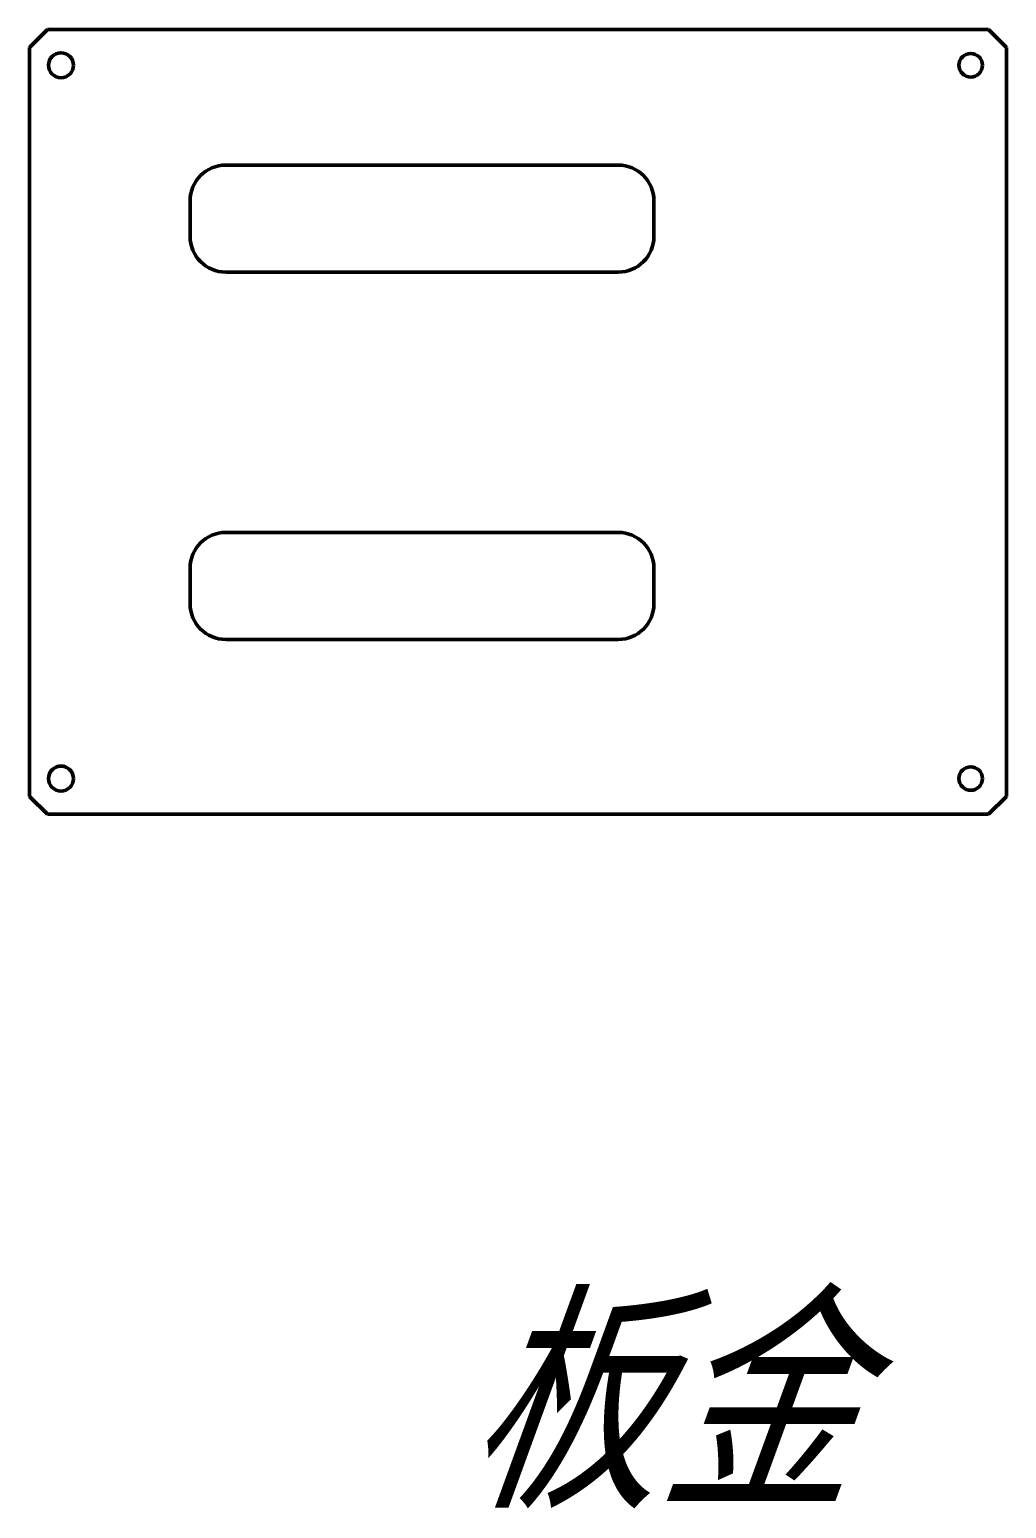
# Model space of a CAD drawing. Header units: inches. Extents: x 17901 to 26602, y 9673 to 14036.
# Drawn here: x 19680.2 to 19954, y 13620.9 to 14035.6 of the extents above; entities that cross this region are included whole.
import ezdxf

# ---------------------------------------------------------------- set-up
doc = ezdxf.new("R2010")
doc.units = ezdxf.units.IN
doc.header["$MEASUREMENT"] = 0
doc.layers.add('标注线', color=3, linetype='Continuous', lineweight=25)
doc.layers.add('粗实线', color=7, linetype='Continuous', lineweight=50)
doc.styles.add('DIM', font='romans.shx', dxfattribs={"width": 0.8, "oblique": 20, "bigfont": 'bigfont.shx'})

msp = doc.modelspace()

# ---------------------------------------------------------------- linework, layer by layer
at = {"layer": '粗实线', "ltscale": 0.176777}
for p, q in [((19685.19, 14035.56), (19680.19, 14030.56)), ((19953.99, 14030.56), (19948.99, 14035.56)), ((19680.19, 13820.56), (19685.19, 13815.56)), ((19948.99, 13815.56), (19953.99, 13820.56))]:
    msp.add_line(p, q, dxfattribs=at)
at = {"layer": '粗实线'}
for p, q in [((19948.99, 14035.56), (19685.19, 14035.56)), ((19680.19, 13820.56), (19680.19, 14030.56)), ((19953.99, 13820.56), (19953.99, 14030.56)), ((19845.19, 13997.56), (19735.19, 13997.56)), ((19735.19, 13967.56), (19845.19, 13967.56)), ((19845.19, 13894.56), (19735.19, 13894.56)), ((19735.19, 13864.56), (19845.19, 13864.56)), ((19685.19, 13815.56), (19948.99, 13815.56))]:
    msp.add_line(p, q, dxfattribs=at)
at = {"layer": '粗实线', "ltscale": 0.25}
for p, q in [((19725.19, 13977.56), (19725.19, 13987.56)), ((19855.19, 13987.56), (19855.19, 13977.56)), ((19725.19, 13874.56), (19725.19, 13884.56)), ((19855.19, 13884.56), (19855.19, 13874.56))]:
    msp.add_line(p, q, dxfattribs=at)
at = {"layer": '粗实线'}
for centre, radius in [((19688.99, 14025.56), 3.5), ((19943.99, 14025.56), 3.3), ((19688.99, 13825.56), 3.5), ((19943.99, 13825.56), 3.3)]:
    msp.add_circle(centre, radius, dxfattribs=at)
for centre, start, end in [((19735.19, 13987.56), 90, 180), ((19845.19, 13987.56), 360, 90), ((19735.19, 13977.56), 180, 270), ((19845.19, 13977.56), 270, 0), ((19735.19, 13884.56), 90, 180), ((19845.19, 13884.56), 360, 90), ((19735.19, 13874.56), 180, 270), ((19845.19, 13874.56), 270, 0)]:
    msp.add_arc(centre, 10, start, end, dxfattribs=at)

# ---------------------------------------------------------------- texts
at = {"layer": '标注线', "insert": (19801.823, 13676.511), "char_height": 50, "width": 1440.87159, "attachment_point": 1, "style": 'DIM'}
msp.add_mtext('{\\fFangSong_GB2312|b0|i0|c134|p49;\\C2;板金}', dxfattribs=at)

doc.saveas('drawing.dxf')
